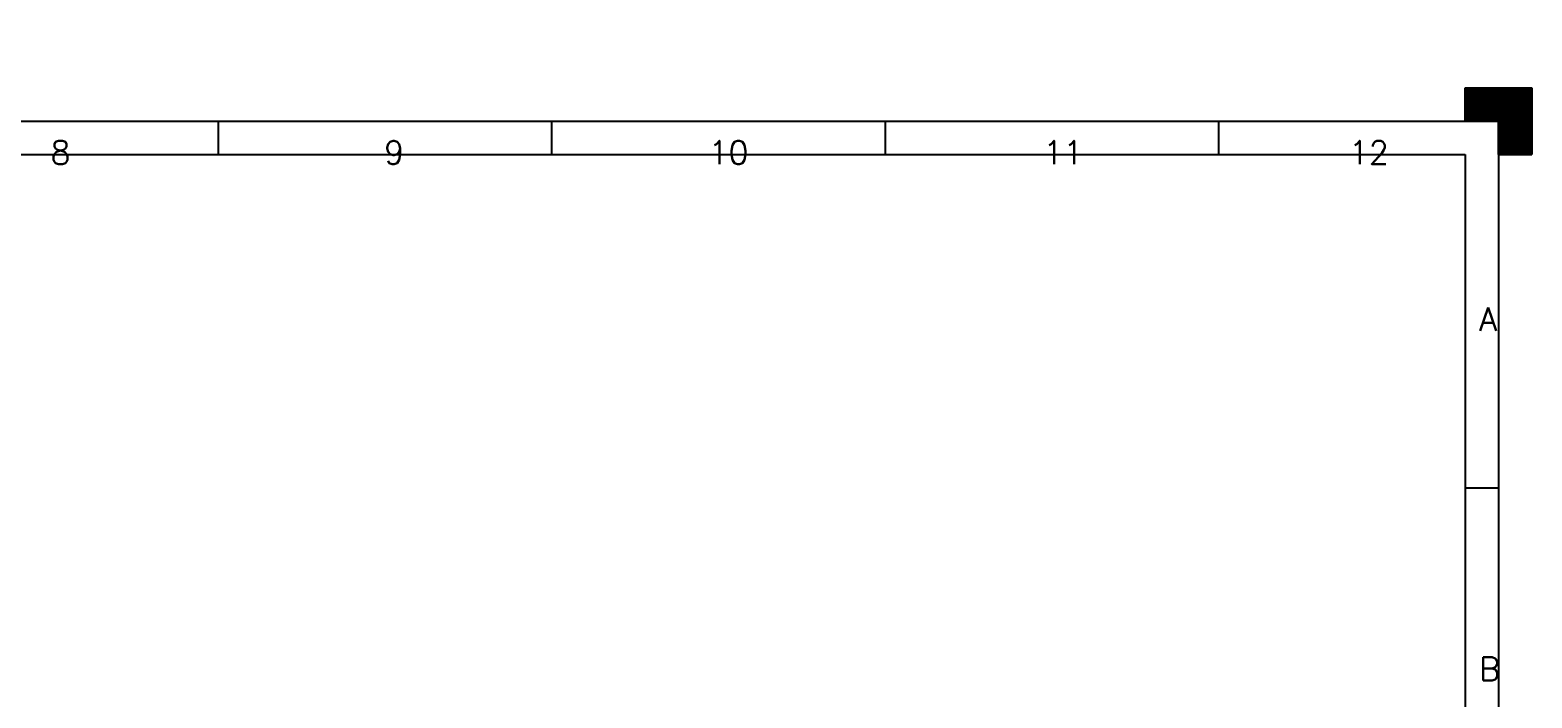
# Model space of a CAD drawing. Extents: x -450 to 594, y -1033 to 731.
# Drawn here: x 368.8 to 594, y 328.5 to 428.7 of the extents above; entities that cross this region are included whole.
import ezdxf

# ---------------------------------------------------------------- set-up
doc = ezdxf.new("R2010")
doc.units = 0
doc.layers.add('1', color=7, linetype='CONTINUOUS')
doc.layers.add('256', color=7, linetype='CONTINUOUS')
doc.styles.add('ARIAL_UNICODE_MS', font='ARIALUNI.TTF')
doc.dimstyles.get("Standard").update_dxf_attribs({"dimtxt": 0.18, "dimasz": 0.18, "dimexe": 0.18, "dimexo": 0.0625, "dimgap": 0.09, "dimtad": 0, "dimtih": 1, "dimtoh": 1, "dimdec": 4, "dimzin": 0, "dimtxsty": 'STANDARD', "dimcen": 0.09, "dimazin": 3, "dimtfac": 1, "dimtdec": 4, "dimtofl": 0, "dimtmove": 0, "dimatfit": 3, "dimtolj": 1, "dimtzin": 0})

# ---------------------------------------------------------------- blocks, each defined once
blk = doc.blocks.new('_U2')
at = {"layer": '1', "color": 19}
for p, q in [((163.13, 211.58), (163.13, 280.6)), ((170.13, 252.66), (170.13, 280.6)), ((154.38, 278.6), (291.73, 278.6))]:
    blk.add_line(p, q, dxfattribs=at)
for points in [[(163.13, 278.6), (159.63, 277.66), (159.63, 279.54)], [(170.13, 278.6), (173.63, 279.54), (173.63, 277.66)]]:
    blk.add_solid(points, dxfattribs=at)
at = {"layer": '1', "color": 1, "linetype": 'CONTINUOUS', "char_height": 3.5, "attachment_point": 7, "style": 'ARIAL_UNICODE_MS'}
for s, insert in [('\\W1.0000; \\fArial Unicode MS|b0|i0;\\H3.50;für EHEDG-konforme Anbindung\\fArial Unicode MS|b0|i0;', (205.17, 279.02)), ('\\W1.0000;\\fArial Unicode MS|b0|i0;\\H3.50;min.\\fArial Unicode MS|b0|i0; ', (182.41, 279.02)), ('\\W1.0000;7', (198.78, 279.02))]:
    blk.add_mtext(s, dxfattribs=dict(at, insert=insert))
blk = doc.blocks.new('HATCH3')
at = {"layer": '256', "color": 19, "linetype": 'CONTINUOUS'}
for p, q in [((584, 419.98988), (594, 419.98988)), ((584, 419.94755), (594, 419.94755)), ((584, 419.90522), (594, 419.90522)), ((584, 419.86289), (594, 419.86289)), ((584, 419.82056), (594, 419.82056)), ((584, 419.77823), (594, 419.77823)), ((584, 419.7359), (594, 419.7359)), ((584, 419.69357), (594, 419.69357)), ((584, 419.65124), (594, 419.65124)), ((584, 419.60891), (594, 419.60891)), ((584, 419.56658), (594, 419.56658)), ((584, 419.52425), (594, 419.52425)), ((584, 419.48192), (594, 419.48192)), ((584, 419.43959), (594, 419.43959)), ((584, 419.39726), (594, 419.39726)), ((584, 419.35493), (594, 419.35493)), ((584, 419.3126), (594, 419.3126)), ((584, 419.27027), (594, 419.27027)), ((584, 419.22794), (594, 419.22794)), ((584, 419.18561), (594, 419.18561)), ((584, 419.14328), (594, 419.14328)), ((584, 419.10095), (594, 419.10095)), ((584, 419.05862), (594, 419.05862)), ((584, 419.01629), (594, 419.01629)), ((584, 418.97396), (594, 418.97396)), ((584, 418.93163), (594, 418.93163)), ((584, 418.8893), (594, 418.8893)), ((584, 418.84697), (594, 418.84697)), ((584, 418.80464), (594, 418.80464)), ((584, 418.76231), (594, 418.76231)), ((584, 418.71998), (594, 418.71998)), ((584, 418.67765), (594, 418.67765)), ((584, 418.63532), (594, 418.63532)), ((584, 418.59299), (594, 418.59299)), ((584, 418.55066), (594, 418.55066)), ((584, 418.50833), (594, 418.50833)), ((584, 418.466), (594, 418.466)), ((584, 418.42367), (594, 418.42367)), ((584, 418.38134), (594, 418.38134)), ((584, 418.33901), (594, 418.33901)), ((584, 418.29668), (594, 418.29668)), ((584, 418.25435), (594, 418.25435)), ((584, 418.21202), (594, 418.21202)), ((584, 418.16969), (594, 418.16969)), ((584, 418.12736), (594, 418.12736)), ((584, 418.08503), (594, 418.08503)), ((584, 418.0427), (594, 418.0427)), ((584, 418.00037), (594, 418.00037)), ((584, 417.95804), (594, 417.95804)), ((584, 417.91571), (594, 417.91571)), ((584, 417.87338), (594, 417.87338)), ((584, 417.83105), (594, 417.83105)), ((584, 417.78872), (594, 417.78872)), ((584, 417.74639), (594, 417.74639)), ((584, 417.70406), (594, 417.70406)), ((584, 417.66173), (594, 417.66173)), ((584, 417.6194), (594, 417.6194)), ((584, 417.57707), (594, 417.57707)), ((584, 417.53474), (594, 417.53474)), ((584, 417.49241), (594, 417.49241)), ((584, 417.45008), (594, 417.45008)), ((584, 417.40775), (594, 417.40775)), ((584, 417.36542), (594, 417.36542)), ((584, 417.32309), (594, 417.32309)), ((584, 417.28076), (594, 417.28076)), ((584, 417.23843), (594, 417.23843)), ((584, 417.1961), (594, 417.1961)), ((584, 417.15377), (594, 417.15377)), ((584, 417.11144), (594, 417.11144)), ((584, 417.06911), (594, 417.06911)), ((584, 417.02678), (594, 417.02678)), ((584, 416.98445), (594, 416.98445)), ((584, 416.94212), (594, 416.94212)), ((584, 416.89979), (594, 416.89979)), ((584, 416.85746), (594, 416.85746)), ((584, 416.81513), (594, 416.81513)), ((584, 416.7728), (594, 416.7728)), ((584, 416.73047), (594, 416.73047)), ((584, 416.68814), (594, 416.68814)), ((584, 416.64581), (594, 416.64581)), ((584, 416.60348), (594, 416.60348)), ((584, 416.56115), (594, 416.56115)), ((584, 416.51882), (594, 416.51882)), ((584, 416.47649), (594, 416.47649)), ((584, 416.43416), (594, 416.43416)), ((584, 416.39183), (594, 416.39183)), ((584, 416.3495), (594, 416.3495)), ((584, 416.30717), (594, 416.30717)), ((584, 416.26484), (594, 416.26484)), ((584, 416.22251), (594, 416.22251)), ((584, 416.18018), (594, 416.18018)), ((584, 416.13785), (594, 416.13785)), ((584, 416.09552), (594, 416.09552)), ((584, 416.05319), (594, 416.05319)), ((584, 416.01086), (594, 416.01086)), ((584, 415.96853), (594, 415.96853)), ((584, 415.9262), (594, 415.9262)), ((584, 415.88387), (594, 415.88387)), ((584, 415.84154), (594, 415.84154)), ((584, 415.79921), (594, 415.79921)), ((584, 415.75688), (594, 415.75688)), ((584, 415.71455), (594, 415.71455)), ((584, 415.67222), (594, 415.67222)), ((584, 415.62989), (594, 415.62989)), ((584, 415.58756), (594, 415.58756)), ((584, 415.54523), (594, 415.54523)), ((584, 415.5029), (594, 415.5029)), ((584, 415.46057), (594, 415.46057)), ((584, 415.41824), (594, 415.41824)), ((584, 415.37591), (594, 415.37591)), ((584, 415.33358), (594, 415.33358)), ((584, 415.29125), (594, 415.29125)), ((584, 415.24892), (594, 415.24892)), ((584, 415.20659), (594, 415.20659)), ((584, 415.16426), (594, 415.16426)), ((584, 415.12193), (594, 415.12193)), ((584, 415.0796), (594, 415.0796)), ((584, 415.03727), (594, 415.03727)), ((589, 414.99494), (594, 414.99494)), ((589, 414.95261), (594, 414.95261)), ((589, 414.91028), (594, 414.91028)), ((589, 414.86795), (594, 414.86795)), ((589, 414.82562), (594, 414.82562)), ((589, 414.78329), (594, 414.78329)), ((589, 414.74096), (594, 414.74096)), ((589, 414.69863), (594, 414.69863)), ((589, 414.6563), (594, 414.6563)), ((589, 414.61397), (594, 414.61397)), ((589, 414.57164), (594, 414.57164)), ((589, 414.52931), (594, 414.52931)), ((589, 414.48698), (594, 414.48698)), ((589, 414.44465), (594, 414.44465)), ((589, 414.40232), (594, 414.40232)), ((589, 414.35999), (594, 414.35999)), ((589, 414.31766), (594, 414.31766)), ((589, 414.27533), (594, 414.27533)), ((589, 414.233), (594, 414.233)), ((589, 414.19067), (594, 414.19067)), ((589, 414.14834), (594, 414.14834)), ((589, 414.10601), (594, 414.10601)), ((589, 414.06368), (594, 414.06368)), ((589, 414.02135), (594, 414.02135)), ((589, 413.97902), (594, 413.97902)), ((589, 413.93669), (594, 413.93669)), ((589, 413.89436), (594, 413.89436)), ((589, 413.85203), (594, 413.85203)), ((589, 413.8097), (594, 413.8097)), ((589, 413.76737), (594, 413.76737)), ((589, 413.72504), (594, 413.72504)), ((589, 413.68271), (594, 413.68271)), ((589, 413.64038), (594, 413.64038)), ((589, 413.59805), (594, 413.59805)), ((589, 413.55572), (594, 413.55572)), ((589, 413.51339), (594, 413.51339)), ((589, 413.47106), (594, 413.47106)), ((589, 413.42873), (594, 413.42873)), ((589, 413.3864), (594, 413.3864)), ((589, 413.34407), (594, 413.34407)), ((589, 413.30174), (594, 413.30174)), ((589, 413.25941), (594, 413.25941)), ((589, 413.21708), (594, 413.21708)), ((589, 413.17475), (594, 413.17475)), ((589, 413.13242), (594, 413.13242)), ((589, 413.09009), (594, 413.09009)), ((589, 413.04776), (594, 413.04776)), ((589, 413.00543), (594, 413.00543)), ((589, 412.9631), (594, 412.9631)), ((589, 412.92077), (594, 412.92077)), ((589, 412.87844), (594, 412.87844)), ((589, 412.83611), (594, 412.83611)), ((589, 412.79378), (594, 412.79378)), ((589, 412.75145), (594, 412.75145)), ((589, 412.70912), (594, 412.70912)), ((589, 412.66679), (594, 412.66679)), ((589, 412.62446), (594, 412.62446)), ((589, 412.58213), (594, 412.58213)), ((589, 412.5398), (594, 412.5398)), ((589, 412.49747), (594, 412.49747)), ((589, 412.45514), (594, 412.45514)), ((589, 412.41281), (594, 412.41281)), ((589, 412.37048), (594, 412.37048)), ((589, 412.32815), (594, 412.32815)), ((589, 412.28582), (594, 412.28582)), ((589, 412.24349), (594, 412.24349)), ((589, 412.20116), (594, 412.20116)), ((589, 412.15883), (594, 412.15883)), ((589, 412.1165), (594, 412.1165)), ((589, 412.07417), (594, 412.07417)), ((589, 412.03184), (594, 412.03184)), ((589, 411.98951), (594, 411.98951)), ((589, 411.94718), (594, 411.94718)), ((589, 411.90485), (594, 411.90485)), ((589, 411.86252), (594, 411.86252)), ((589, 411.82019), (594, 411.82019)), ((589, 411.77786), (594, 411.77786)), ((589, 411.73553), (594, 411.73553)), ((589, 411.6932), (594, 411.6932)), ((589, 411.65087), (594, 411.65087)), ((589, 411.60854), (594, 411.60854)), ((589, 411.56621), (594, 411.56621)), ((589, 411.52388), (594, 411.52388)), ((589, 411.48155), (594, 411.48155)), ((589, 411.43922), (594, 411.43922)), ((589, 411.39689), (594, 411.39689)), ((589, 411.35456), (594, 411.35456)), ((589, 411.31223), (594, 411.31223)), ((589, 411.2699), (594, 411.2699)), ((589, 411.22757), (594, 411.22757)), ((589, 411.18524), (594, 411.18524)), ((589, 411.14291), (594, 411.14291)), ((589, 411.10058), (594, 411.10058)), ((589, 411.05825), (594, 411.05825)), ((589, 411.01592), (594, 411.01592)), ((589, 410.97359), (594, 410.97359)), ((589, 410.93126), (594, 410.93126)), ((589, 410.88893), (594, 410.88893)), ((589, 410.8466), (594, 410.8466)), ((589, 410.80427), (594, 410.80427)), ((589, 410.76194), (594, 410.76194)), ((589, 410.71961), (594, 410.71961)), ((589, 410.67728), (594, 410.67728)), ((589, 410.63495), (594, 410.63495)), ((589, 410.59262), (594, 410.59262)), ((589, 410.55029), (594, 410.55029)), ((589, 410.50796), (594, 410.50796)), ((589, 410.46563), (594, 410.46563)), ((589, 410.4233), (594, 410.4233)), ((589, 410.38097), (594, 410.38097)), ((589, 410.33864), (594, 410.33864)), ((589, 410.29631), (594, 410.29631)), ((589, 410.25398), (594, 410.25398)), ((589, 410.21165), (594, 410.21165)), ((589, 410.16932), (594, 410.16932)), ((589, 410.12699), (594, 410.12699)), ((589, 410.08466), (594, 410.08466)), ((589, 410.04233), (594, 410.04233)), ((589, 410), (594, 410))]:
    blk.add_line(p, q, dxfattribs=at)

msp = doc.modelspace()

# ---------------------------------------------------------------- linework, layer by layer
at = {"layer": '256', "color": 19, "linetype": 'CONTINUOUS'}
for p, q in [((584, 420), (594, 420)), ((584, 415), (584, 420)), ((594, 420), (594, 410)), ((15, 415), (589, 415)), ((397, 415), (397, 410)), ((447, 415), (447, 410)), ((497, 415), (497, 410)), ((547, 415), (547, 410)), ((589, 415), (584, 415)), ((589, 410), (589, 415)), ((589, 415), (589, 5)), ((20, 410), (584, 410)), ((584, 410), (584, 10)), ((594, 410), (589, 410)), ((584, 360), (589, 360))]:
    msp.add_line(p, q, dxfattribs=at)

# ---------------------------------------------------------------- block references
msp.add_blockref('HATCH3', (0, 0), dxfattribs=at)

# ---------------------------------------------------------------- texts
at = {"layer": '256', "color": 19, "linetype": 'CONTINUOUS', "char_height": 3.5, "attachment_point": 7, "style": 'ARIAL_UNICODE_MS'}
for s, insert in [('\\W1.0000;\\Fsimplex.shx;8', (371.88, 408.54)), ('\\W1.0000;\\Fsimplex.shx;9', (421.88, 408.54)), ('\\W1.0000;\\Fsimplex.shx;10', (470.52, 408.54)), ('\\W1.0000;\\Fsimplex.shx;11', (520.7, 408.54)), ('\\W1.0000;\\Fsimplex.shx;12', (566.52, 408.54)), ('\\W1.0000;\\Fsimplex.shx;A', (586.1, 383.55)), ('\\W1.0000;\\Fsimplex.shx;B', (586.1, 331.05))]:
    msp.add_mtext(s, dxfattribs=dict(at, insert=insert))

# ---------------------------------------------------------------- dimensions: what is measured, and where the dimension line sits
at = {"layer": '1', "color": 19, "linetype": 'CONTINUOUS'}
dim = msp.add_linear_dim(base=(513.06, 731.28), p1=(170.13, 252.66), p2=(163.13, 211.58), text='\\C1;\\H3.50;\\fArial Unicode MS|b0|i0;\\fArial Unicode MS|b0|i0;\\H3.50;min.\\fArial Unicode MS|b0|i0; \\fArial Unicode MS|b0|i0;\\H3.50;\\C1; <> \\C1;\\H3.50;\\fArial Unicode MS|b0|i0; \\fArial Unicode MS|b0|i0;\\H3.50;für EHEDG-konforme Anbindung\\fArial Unicode MS|b0|i0;\\fArial Unicode MS|b0|i0;\\H3.50;\\C1;', dimstyle='STANDARD', override={"dimtxt": 3.5, "dimasz": 3.5, "dimexe": 2, "dimexo": 0, "dimgap": 1.75, "dimtad": 1, "dimtih": 1, "dimtoh": 0, "dimdec": 1, "dimlfac": 1, "dimzin": 8, "dimdsep": 44, "dimlunit": 2, "dimtxsty": 'ARIAL_UNICODE_MS', "dimsah": 1, "dimse1": 0, "dimse2": 0, "dimsd1": 0, "dimsd2": 0, "dimclrd": 19, "dimclre": 19, "dimclrt": 1, "dimtol": 0, "dimtm": -0.1, "dimtfac": 0.714286, "dimtdec": 2, "dimtofl": 1, "dimtmove": 0, "dimatfit": 2, "dimtzin": 8, "dimlwd": 35, "dimlwe": 35}, dxfattribs=at)
dim.commit()
dim.dimension.update_dxf_attribs({"geometry": '_U2', "text_midpoint": (236.63, 278.6), "dimtype": 160})

doc.saveas('drawing.dxf')
